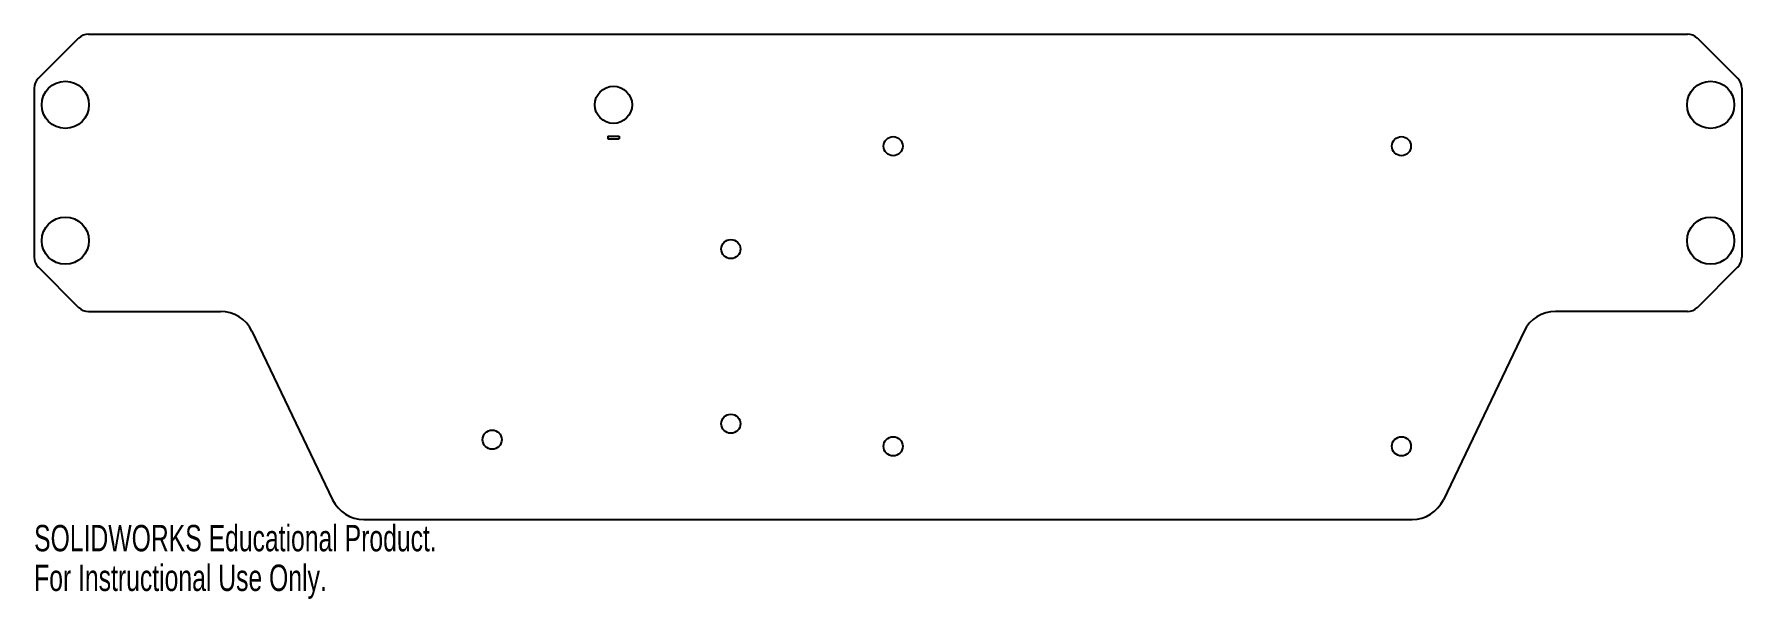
# Model space of a CAD drawing. Header units: inches. Extents: x -6.2 to 6.2, y -3.1 to 1.
import ezdxf

# ---------------------------------------------------------------- set-up
doc = ezdxf.new("R2010")
doc.units = ezdxf.units.IN
doc.header["$MEASUREMENT"] = 0
doc.styles.add('SLDTEXTSTYLE0', font='TXT', dxfattribs={"width": 0.7})

msp = doc.modelspace()

# ---------------------------------------------------------------- linework, layer by layer
at = {"color": 7, "linetype": 'Continuous', "lineweight": 25}
for p, q in [((-5.76, 1), (5.76, 1)), ((-5.831, 0.971), (-6.122, 0.679)), ((6.122, 0.679), (5.831, 0.971)), ((-6.152, 0.609), (-6.152, -0.609)), ((6.152, 0.609), (6.152, -0.609)), ((-2.018, 0.264), (-2.018, 0.244)), ((-2.018, 0.264), (-1.938, 0.264)), ((-1.938, 0.264), (-1.938, 0.244)), ((-2.018, 0.244), (-1.938, 0.244)), ((-6.122, -0.679), (-5.831, -0.971)), ((5.831, -0.971), (6.122, -0.679)), ((-5.76, -1), (-4.809, -1)), ((5.76, -1), (4.809, -1)), ((-4.584, -1.142), (-4.002, -2.358)), ((4.584, -1.142), (4.002, -2.358)), ((-3.776, -2.5), (3.776, -2.5))]:
    msp.add_line(p, q, dxfattribs=at)
for centre, radius in [((-5.927, 0.49), 0.17), ((-1.978, 0.49), 0.134), ((5.927, 0.49), 0.17), ((0.037, 0.192), 0.0689), ((3.699, 0.192), 0.0689), ((-5.927, -0.49), 0.17), ((5.927, -0.49), 0.17), ((-1.132, -0.55), 0.0689), ((-1.132, -1.81), 0.0689), ((-2.852, -1.925), 0.0689), ((0.037, -1.973), 0.0689), ((3.699, -1.973), 0.0689)]:
    msp.add_circle(centre, radius, dxfattribs=at)
for centre, radius, start, end in [((-5.76, 0.9), 0.1, 90, 135), ((5.76, 0.9), 0.1, 45, 90), ((-6.052, 0.609), 0.1, 135, 180), ((6.052, 0.609), 0.1, 0, 45), ((-6.052, -0.609), 0.1, 180, 225), ((6.052, -0.609), 0.1, 315, 360), ((-5.76, -0.9), 0.1, 225, 270), ((5.76, -0.9), 0.1, 270, 315), ((-4.809, -1.25), 0.25, 25.5807, 90), ((4.809, -1.25), 0.25, 90, 154.4193), ((-3.776, -2.25), 0.25, 205.5807, 270), ((3.776, -2.25), 0.25, 270, 334.4193)]:
    msp.add_arc(centre, radius, start, end, dxfattribs=at)

# ---------------------------------------------------------------- texts
at = {"color": 7, "linetype": 'Continuous', "char_height": 0.1903, "attachment_point": 1, "style": 'SLDTEXTSTYLE0'}
for s, insert in [('SOLIDWORKS Educational Product.', (-6.152, -2.54)), ('For Instructional Use Only.', (-6.152, -2.826))]:
    msp.add_mtext(s, dxfattribs=dict(at, insert=insert))

doc.saveas('drawing.dxf')
